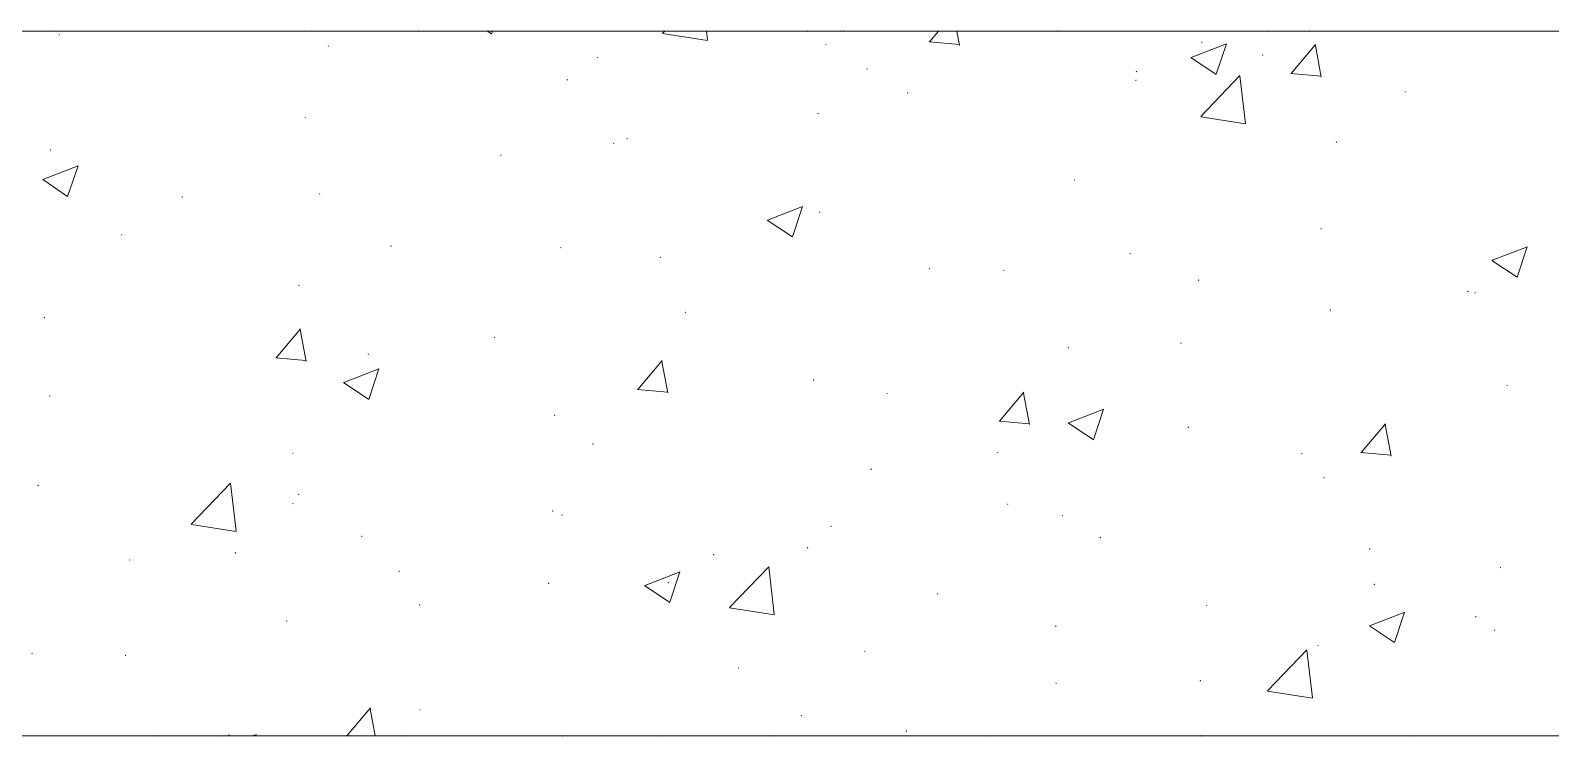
# Model space of a CAD drawing. Header units: millimetres. Extents: x 0 to 414, y 0 to 292.
# Drawn here: x 99.59 to 125.98, y 241.88 to 254.14 of the extents above; entities that cross this region are included whole.
import ezdxf

# ---------------------------------------------------------------- set-up
doc = ezdxf.new("R2010")
doc.units = ezdxf.units.MM

msp = doc.modelspace()

# ---------------------------------------------------------------- hatches: boundary and pattern name
h = msp.add_hatch(color=0)
h.dxf.hatch_style = 2
h.paths.add_polyline_path([(99.984278, 254.117475), (99.971225, 254.130528), (99.984278, 254.143581), (99.997331, 254.130528)])
h = msp.add_hatch(color=0)
h.dxf.hatch_style = 2
h.paths.add_polyline_path([(100.090111, 254.053975), (100.077058, 254.067028), (100.090111, 254.080081), (100.103164, 254.067028)])
h = msp.add_hatch(color=0)
h.dxf.hatch_style = 2
h.paths.add_polyline_path([(101.525917, 254.117475), (101.512864, 254.130528), (101.525917, 254.143581), (101.538969, 254.130528)])
h = msp.add_hatch(color=0)
h.dxf.hatch_style = 2
h.paths.add_polyline_path([(101.525917, 254.117475), (101.512864, 254.130528), (101.525917, 254.143581), (101.538969, 254.130528)])
h = msp.add_hatch(color=0)
h.dxf.hatch_style = 2
h.paths.add_polyline_path([(102.630111, 254.117475), (102.617058, 254.130528), (102.630111, 254.143581), (102.643164, 254.130528)])
h = msp.add_hatch(color=0)
h.dxf.hatch_style = 2
h.paths.add_polyline_path([(102.630111, 254.117475), (102.617058, 254.130528), (102.630111, 254.143581), (102.643164, 254.130528)])
h = msp.add_hatch(color=0)
h.dxf.hatch_style = 2
h.paths.add_polyline_path([(104.348139, 254.117475), (104.335086, 254.130528), (104.348139, 254.143581), (104.361192, 254.130528)])
h = msp.add_hatch(color=0)
h.dxf.hatch_style = 2
h.paths.add_polyline_path([(106.320167, 254.117475), (106.307114, 254.130528), (106.320167, 254.143581), (106.333219, 254.130528)])
h = msp.add_hatch(color=0)
h.dxf.hatch_style = 2
h.paths.add_polyline_path([(107.586639, 254.117475), (107.573586, 254.130528), (107.586639, 254.143581), (107.599692, 254.130528)])
h = msp.add_hatch(color=0)
h.dxf.hatch_style = 2
h.paths.add_polyline_path([(107.586639, 254.117475), (107.573586, 254.130528), (107.586639, 254.143581), (107.599692, 254.130528)])
h = msp.add_hatch(color=0)
h.dxf.hatch_style = 2
h.paths.add_polyline_path([(108.712, 254.117475), (108.698947, 254.130528), (108.712, 254.143581), (108.725053, 254.130528)])
h = msp.add_hatch(color=0)
h.dxf.hatch_style = 2
h.paths.add_polyline_path([(113.072333, 254.117475), (113.059281, 254.130528), (113.072333, 254.143581), (113.085386, 254.130528)])
h = msp.add_hatch(color=0)
h.dxf.hatch_style = 2
h.paths.add_polyline_path([(113.400417, 253.884642), (113.387364, 253.897694), (113.400417, 253.910747), (113.413469, 253.897694)])
h = msp.add_hatch(color=0)
h.dxf.hatch_style = 2
h.paths.add_polyline_path([(113.647361, 254.117475), (113.634308, 254.130528), (113.647361, 254.143581), (113.660414, 254.130528)])
h = msp.add_hatch(color=0)
h.dxf.hatch_style = 2
h.paths.add_polyline_path([(113.647361, 254.117475), (113.634308, 254.130528), (113.647361, 254.143581), (113.660414, 254.130528)])
h = msp.add_hatch(color=0)
h.dxf.hatch_style = 2
h.paths.add_polyline_path([(113.703806, 254.117475), (113.690753, 254.130528), (113.703806, 254.143581), (113.716858, 254.130528)])
h = msp.add_hatch(color=0)
h.dxf.hatch_style = 2
h.paths.add_polyline_path([(113.703806, 254.117475), (113.690753, 254.130528), (113.703806, 254.143581), (113.716858, 254.130528)])
h = msp.add_hatch(color=0)
h.dxf.hatch_style = 2
h.paths.add_polyline_path([(117.393861, 254.117475), (117.380808, 254.130528), (117.393861, 254.143581), (117.406914, 254.130528)])
h = msp.add_hatch(color=0)
h.dxf.hatch_style = 2
h.paths.add_polyline_path([(117.393861, 254.117475), (117.380808, 254.130528), (117.393861, 254.143581), (117.406914, 254.130528)])
h = msp.add_hatch(color=0)
h.dxf.hatch_style = 2
h.paths.add_polyline_path([(117.436194, 254.117475), (117.423142, 254.130528), (117.436194, 254.143581), (117.449247, 254.130528)])
h = msp.add_hatch(color=0)
h.dxf.hatch_style = 2
h.paths.add_polyline_path([(119.708083, 254.117475), (119.695031, 254.130528), (119.708083, 254.143581), (119.721136, 254.130528)])
h = msp.add_hatch(color=0)
h.dxf.hatch_style = 2
h.paths.add_polyline_path([(119.708083, 254.117475), (119.695031, 254.130528), (119.708083, 254.143581), (119.721136, 254.130528)])
h = msp.add_hatch(color=0)
h.dxf.hatch_style = 2
h.paths.add_polyline_path([(119.923278, 253.923447), (119.910225, 253.9365), (119.923278, 253.949553), (119.936331, 253.9365)])
h = msp.add_hatch(color=0)
h.dxf.hatch_style = 2
h.paths.add_polyline_path([(121.087444, 254.117475), (121.074392, 254.130528), (121.087444, 254.143581), (121.100497, 254.130528)])
h = msp.add_hatch(color=0)
h.dxf.hatch_style = 2
h.paths.add_polyline_path([(121.800056, 254.117475), (121.787003, 254.130528), (121.800056, 254.143581), (121.813108, 254.130528)])
h = msp.add_hatch(color=0)
h.dxf.hatch_style = 2
h.paths.add_polyline_path([(124.146028, 254.117475), (124.132975, 254.130528), (124.146028, 254.143581), (124.159081, 254.130528)])
h = msp.add_hatch(color=0)
h.dxf.hatch_style = 2
h.paths.add_polyline_path([(124.146028, 254.117475), (124.132975, 254.130528), (124.146028, 254.143581), (124.159081, 254.130528)])
h = msp.add_hatch(color=0)
h.dxf.hatch_style = 2
h.paths.add_polyline_path([(125.772333, 254.117475), (125.759281, 254.130528), (125.772333, 254.143581), (125.785386, 254.130528)])
h = msp.add_hatch(color=0)
h.dxf.hatch_style = 2
h.paths.add_polyline_path([(125.772333, 254.117475), (125.759281, 254.130528), (125.772333, 254.143581), (125.785386, 254.130528)])
h = msp.add_hatch(color=0)
h.dxf.hatch_style = 2
h.paths.add_polyline_path([(125.772333, 254.117475), (125.759281, 254.130528), (125.772333, 254.143581), (125.785386, 254.130528)])
h = msp.add_hatch(color=0)
h.dxf.hatch_style = 2
h.paths.add_polyline_path([(104.760889, 253.856419), (104.747836, 253.869472), (104.760889, 253.882525), (104.773942, 253.869472)])
h = msp.add_hatch(color=0)
h.dxf.hatch_style = 2
h.paths.add_polyline_path([(109.435194, 253.658864), (109.422142, 253.671917), (109.435194, 253.684969), (109.448247, 253.671917)])
h = msp.add_hatch(color=0)
h.dxf.hatch_style = 2
h.paths.add_polyline_path([(120.981611, 253.701197), (120.968558, 253.71425), (120.981611, 253.727303), (120.994664, 253.71425)])
h = msp.add_hatch(color=0)
h.dxf.hatch_style = 2
h.paths.add_polyline_path([(114.1095, 253.461308), (114.096447, 253.474361), (114.1095, 253.487414), (114.122553, 253.474361)])
h = msp.add_hatch(color=0)
h.dxf.hatch_style = 2
h.paths.add_polyline_path([(118.790861, 253.415447), (118.777808, 253.4285), (118.790861, 253.441553), (118.803914, 253.4285)])
h = msp.add_hatch(color=0)
h.dxf.hatch_style = 2
h.paths.add_polyline_path([(108.906028, 253.270808), (108.892975, 253.283861), (108.906028, 253.296914), (108.919081, 253.283861)])
h = msp.add_hatch(color=0)
h.dxf.hatch_style = 2
h.paths.add_polyline_path([(118.780278, 253.263753), (118.767225, 253.276806), (118.780278, 253.289858), (118.793331, 253.276806)])
h = msp.add_hatch(color=0)
h.dxf.hatch_style = 2
h.paths.add_polyline_path([(114.818583, 253.045031), (114.805531, 253.058083), (114.818583, 253.071136), (114.831636, 253.058083)])
h = msp.add_hatch(color=0)
h.dxf.hatch_style = 2
h.paths.add_polyline_path([(123.454583, 253.066197), (123.441531, 253.07925), (123.454583, 253.092303), (123.467636, 253.07925)])
h = msp.add_hatch(color=0)
h.dxf.hatch_style = 2
h.paths.add_polyline_path([(104.358722, 252.614642), (104.345669, 252.627694), (104.358722, 252.640747), (104.371775, 252.627694)])
h = msp.add_hatch(color=0)
h.dxf.hatch_style = 2
h.paths.add_polyline_path([(113.262833, 252.685197), (113.249781, 252.69825), (113.262833, 252.711303), (113.275886, 252.69825)])
h = msp.add_hatch(color=0)
h.dxf.hatch_style = 2
h.paths.add_polyline_path([(99.934889, 252.053725), (99.921836, 252.066778), (99.934889, 252.079831), (99.947942, 252.066778)])
h = msp.add_hatch(color=0)
h.dxf.hatch_style = 2
h.paths.add_polyline_path([(109.713889, 252.170142), (109.700836, 252.183194), (109.713889, 252.196247), (109.726942, 252.183194)])
h = msp.add_hatch(color=0)
h.dxf.hatch_style = 2
h.paths.add_polyline_path([(109.946722, 252.251281), (109.933669, 252.264333), (109.946722, 252.277386), (109.959775, 252.264333)])
h = msp.add_hatch(color=0)
h.dxf.hatch_style = 2
h.paths.add_polyline_path([(122.262194, 252.187781), (122.249142, 252.200833), (122.262194, 252.213886), (122.275247, 252.200833)])
h = msp.add_hatch(color=0)
h.dxf.hatch_style = 2
h.paths.add_polyline_path([(107.755972, 251.962003), (107.742919, 251.975056), (107.755972, 251.988108), (107.769025, 251.975056)])
h = msp.add_hatch(color=0)
h.dxf.hatch_style = 2
h.paths.add_polyline_path([(117.714889, 251.531614), (117.701836, 251.544667), (117.714889, 251.557719), (117.727942, 251.544667)])
h = msp.add_hatch(color=0)
h.dxf.hatch_style = 2
h.paths.add_polyline_path([(102.224417, 251.235281), (102.211364, 251.248333), (102.224417, 251.261386), (102.237469, 251.248333)])
h = msp.add_hatch(color=0)
h.dxf.hatch_style = 2
h.paths.add_polyline_path([(104.609194, 251.291725), (104.596142, 251.304778), (104.609194, 251.317831), (104.622247, 251.304778)])
h = msp.add_hatch(color=0)
h.dxf.hatch_style = 2
h.paths.add_polyline_path([(113.291056, 250.970697), (113.278003, 250.98375), (113.291056, 250.996803), (113.304108, 250.98375)])
h = msp.add_hatch(color=0)
h.dxf.hatch_style = 2
h.paths.add_polyline_path([(101.173139, 250.579114), (101.160086, 250.592167), (101.173139, 250.605219), (101.186192, 250.592167)])
h = msp.add_hatch(color=0)
h.dxf.hatch_style = 2
h.paths.add_polyline_path([(121.994083, 250.684947), (121.981031, 250.698), (121.994083, 250.711053), (122.007136, 250.698)])
h = msp.add_hatch(color=0)
h.dxf.hatch_style = 2
h.paths.add_polyline_path([(105.847444, 250.385086), (105.834392, 250.398139), (105.847444, 250.411192), (105.860497, 250.398139)])
h = msp.add_hatch(color=0)
h.dxf.hatch_style = 2
h.paths.add_polyline_path([(108.796667, 250.356864), (108.783614, 250.369917), (108.796667, 250.382969), (108.809719, 250.369917)])
h = msp.add_hatch(color=0)
h.dxf.hatch_style = 2
h.paths.add_polyline_path([(110.52175, 250.187531), (110.508697, 250.200583), (110.52175, 250.213636), (110.534803, 250.200583)])
h = msp.add_hatch(color=0)
h.dxf.hatch_style = 2
h.paths.add_polyline_path([(118.677972, 250.251031), (118.664919, 250.264083), (118.677972, 250.277136), (118.691025, 250.264083)])
h = msp.add_hatch(color=0)
h.dxf.hatch_style = 2
h.paths.add_polyline_path([(115.196056, 249.989975), (115.183003, 250.003028), (115.196056, 250.016081), (115.209108, 250.003028)])
h = msp.add_hatch(color=0)
h.dxf.hatch_style = 2
h.paths.add_polyline_path([(116.487222, 249.961753), (116.474169, 249.974806), (116.487222, 249.987858), (116.500275, 249.974806)])
h = msp.add_hatch(color=0)
h.dxf.hatch_style = 2
h.paths.add_polyline_path([(104.249361, 249.700697), (104.236308, 249.71375), (104.249361, 249.726803), (104.262414, 249.71375)])
h = msp.add_hatch(color=0)
h.dxf.hatch_style = 2
h.paths.add_polyline_path([(119.866833, 249.792419), (119.853781, 249.805472), (119.866833, 249.818525), (119.879886, 249.805472)])
h = msp.add_hatch(color=0)
h.dxf.hatch_style = 2
h.paths.add_polyline_path([(124.541139, 249.594864), (124.528086, 249.607917), (124.541139, 249.620969), (124.554192, 249.607917)])
h = msp.add_hatch(color=0)
h.dxf.hatch_style = 2
h.paths.add_polyline_path([(124.668139, 249.573697), (124.655086, 249.58675), (124.668139, 249.599803), (124.681192, 249.58675)])
h = msp.add_hatch(color=0)
h.dxf.hatch_style = 2
h.paths.add_polyline_path([(99.829056, 249.139781), (99.816003, 249.152833), (99.829056, 249.165886), (99.842108, 249.152833)])
h = msp.add_hatch(color=0)
h.dxf.hatch_style = 2
h.paths.add_polyline_path([(110.959194, 249.235031), (110.946142, 249.248083), (110.959194, 249.261136), (110.972247, 249.248083)])
h = msp.add_hatch(color=0)
h.dxf.hatch_style = 2
h.paths.add_polyline_path([(122.156361, 249.273836), (122.143308, 249.286889), (122.156361, 249.299942), (122.169414, 249.286889)])
h = msp.add_hatch(color=0)
h.dxf.hatch_style = 2
h.paths.add_polyline_path([(107.643083, 248.797586), (107.630031, 248.810639), (107.643083, 248.823692), (107.656136, 248.810639)])
h = msp.add_hatch(color=0)
h.dxf.hatch_style = 2
h.paths.add_polyline_path([(117.609056, 248.617669), (117.596003, 248.630722), (117.609056, 248.643775), (117.622108, 248.630722)])
h = msp.add_hatch(color=0)
h.dxf.hatch_style = 2
h.paths.add_polyline_path([(119.563444, 248.698808), (119.550392, 248.711861), (119.563444, 248.724914), (119.576497, 248.711861)])
h = msp.add_hatch(color=0)
h.dxf.hatch_style = 2
h.paths.add_polyline_path([(105.452333, 248.508308), (105.439281, 248.521361), (105.452333, 248.534414), (105.465386, 248.521361)])
h = msp.add_hatch(color=0)
h.dxf.hatch_style = 2
h.paths.add_polyline_path([(113.185222, 248.056753), (113.172169, 248.069806), (113.185222, 248.082858), (113.198275, 248.069806)])
h = msp.add_hatch(color=0)
h.dxf.hatch_style = 2
h.paths.add_polyline_path([(114.45875, 247.823919), (114.445697, 247.836972), (114.45875, 247.850025), (114.471803, 247.836972)])
h = msp.add_hatch(color=0)
h.dxf.hatch_style = 2
h.paths.add_polyline_path([(125.222, 247.961503), (125.208947, 247.974556), (125.222, 247.987608), (125.235053, 247.974556)])
h = msp.add_hatch(color=0)
h.dxf.hatch_style = 2
h.paths.add_polyline_path([(99.924306, 247.781586), (99.911253, 247.794639), (99.924306, 247.807692), (99.937358, 247.794639)])
h = msp.add_hatch(color=0)
h.dxf.hatch_style = 2
h.paths.add_polyline_path([(108.690833, 247.442919), (108.677781, 247.455972), (108.690833, 247.469025), (108.703886, 247.455972)])
h = msp.add_hatch(color=0)
h.dxf.hatch_style = 2
h.paths.add_polyline_path([(119.690444, 247.234781), (119.677392, 247.247833), (119.690444, 247.260886), (119.703497, 247.247833)])
h = msp.add_hatch(color=0)
h.dxf.hatch_style = 2
h.paths.add_polyline_path([(104.143528, 246.783225), (104.130475, 246.796278), (104.143528, 246.809331), (104.156581, 246.796278)])
h = msp.add_hatch(color=0)
h.dxf.hatch_style = 2
h.paths.add_polyline_path([(109.354056, 246.945503), (109.341003, 246.958556), (109.354056, 246.971608), (109.367108, 246.958556)])
h = msp.add_hatch(color=0)
h.dxf.hatch_style = 2
h.paths.add_polyline_path([(116.374333, 246.797336), (116.361281, 246.810389), (116.374333, 246.823442), (116.387386, 246.810389)])
h = msp.add_hatch(color=0)
h.dxf.hatch_style = 2
h.paths.add_polyline_path([(121.662472, 246.776169), (121.649419, 246.789222), (121.662472, 246.802275), (121.675525, 246.789222)])
h = msp.add_hatch(color=0)
h.dxf.hatch_style = 2
h.paths.add_polyline_path([(114.183583, 246.508058), (114.170531, 246.521111), (114.183583, 246.534164), (114.196636, 246.521111)])
h = msp.add_hatch(color=0)
h.dxf.hatch_style = 2
h.paths.add_polyline_path([(99.723222, 246.225836), (99.710169, 246.238889), (99.723222, 246.251942), (99.736275, 246.238889)])
h = msp.add_hatch(color=0)
h.dxf.hatch_style = 2
h.paths.add_polyline_path([(122.047, 246.359892), (122.033947, 246.372944), (122.047, 246.385997), (122.060053, 246.372944)])
h = msp.add_hatch(color=0)
h.dxf.hatch_style = 2
h.paths.add_polyline_path([(104.245833, 246.070614), (104.232781, 246.083667), (104.245833, 246.096719), (104.258886, 246.083667)])
h = msp.add_hatch(color=0)
h.dxf.hatch_style = 2
h.paths.add_polyline_path([(104.143528, 245.908336), (104.130475, 245.921389), (104.143528, 245.934442), (104.156581, 245.921389)])
h = msp.add_hatch(color=0)
h.dxf.hatch_style = 2
h.paths.add_polyline_path([(108.655556, 245.781336), (108.642503, 245.794389), (108.655556, 245.807442), (108.668608, 245.794389)])
h = msp.add_hatch(color=0)
h.dxf.hatch_style = 2
h.paths.add_polyline_path([(108.817833, 245.710781), (108.804781, 245.723833), (108.817833, 245.736886), (108.830886, 245.723833)])
h = msp.add_hatch(color=0)
h.dxf.hatch_style = 2
h.paths.add_polyline_path([(116.55425, 245.901281), (116.541197, 245.914333), (116.55425, 245.927386), (116.567303, 245.914333)])
h = msp.add_hatch(color=0)
h.dxf.hatch_style = 2
h.paths.add_polyline_path([(117.503222, 245.703725), (117.490169, 245.716778), (117.503222, 245.729831), (117.516275, 245.716778)])
h = msp.add_hatch(color=0)
h.dxf.hatch_style = 2
h.paths.add_polyline_path([(113.488611, 245.516753), (113.475558, 245.529806), (113.488611, 245.542858), (113.501664, 245.529806)])
h = msp.add_hatch(color=0)
h.dxf.hatch_style = 2
h.paths.add_polyline_path([(105.339444, 245.343892), (105.326392, 245.356944), (105.339444, 245.369997), (105.352497, 245.356944)])
h = msp.add_hatch(color=0)
h.dxf.hatch_style = 2
h.paths.add_polyline_path([(118.162917, 245.319197), (118.149864, 245.33225), (118.162917, 245.345303), (118.175969, 245.33225)])
h = msp.add_hatch(color=0)
h.dxf.hatch_style = 2
h.paths.add_polyline_path([(101.31425, 244.931142), (101.301197, 244.944194), (101.31425, 244.957247), (101.327303, 244.944194)])
h = msp.add_hatch(color=0)
h.dxf.hatch_style = 2
h.paths.add_polyline_path([(103.148694, 245.054614), (103.135642, 245.067667), (103.148694, 245.080719), (103.161747, 245.067667)])
h = msp.add_hatch(color=0)
h.dxf.hatch_style = 2
h.paths.add_polyline_path([(111.449556, 245.022864), (111.436503, 245.035917), (111.449556, 245.048969), (111.462608, 245.035917)])
h = msp.add_hatch(color=0)
h.dxf.hatch_style = 2
h.paths.add_polyline_path([(113.079389, 245.142808), (113.066336, 245.155861), (113.079389, 245.168914), (113.092442, 245.155861)])
h = msp.add_hatch(color=0)
h.dxf.hatch_style = 2
h.paths.add_polyline_path([(122.837222, 245.121642), (122.824169, 245.134694), (122.837222, 245.147747), (122.850275, 245.134694)])
h = msp.add_hatch(color=0)
h.dxf.hatch_style = 2
h.paths.add_polyline_path([(105.988556, 244.733586), (105.975503, 244.746639), (105.988556, 244.759692), (106.001608, 244.746639)])
h = msp.add_hatch(color=0)
h.dxf.hatch_style = 2
h.paths.add_polyline_path([(125.109111, 244.797086), (125.096058, 244.810139), (125.109111, 244.823192), (125.122164, 244.810139)])
h = msp.add_hatch(color=0)
h.dxf.hatch_style = 2
h.paths.add_polyline_path([(108.585, 244.525447), (108.571947, 244.5385), (108.585, 244.551553), (108.598053, 244.5385)])
h = msp.add_hatch(color=0)
h.dxf.hatch_style = 2
h.paths.add_polyline_path([(110.662861, 244.536031), (110.649808, 244.549083), (110.662861, 244.562136), (110.675914, 244.549083)])
h = msp.add_hatch(color=0)
h.dxf.hatch_style = 2
h.paths.add_polyline_path([(122.918361, 244.507808), (122.905308, 244.520861), (122.918361, 244.533914), (122.931414, 244.520861)])
h = msp.add_hatch(color=0)
h.dxf.hatch_style = 2
h.paths.add_polyline_path([(106.344861, 244.147975), (106.331808, 244.161028), (106.344861, 244.174081), (106.357914, 244.161028)])
h = msp.add_hatch(color=0)
h.dxf.hatch_style = 2
h.paths.add_polyline_path([(115.337167, 244.338475), (115.324114, 244.351528), (115.337167, 244.364581), (115.350219, 244.351528)])
h = msp.add_hatch(color=0)
h.dxf.hatch_style = 2
h.paths.add_polyline_path([(120.007944, 244.140919), (119.994892, 244.153972), (120.007944, 244.167025), (120.020997, 244.153972)])
h = msp.add_hatch(color=0)
h.dxf.hatch_style = 2
h.paths.add_polyline_path([(104.037694, 243.869281), (104.024642, 243.882333), (104.037694, 243.895386), (104.050747, 243.882333)])
h = msp.add_hatch(color=0)
h.dxf.hatch_style = 2
h.paths.add_polyline_path([(124.68225, 243.943364), (124.669197, 243.956417), (124.68225, 243.969469), (124.695303, 243.956417)])
h = msp.add_hatch(color=0)
h.dxf.hatch_style = 2
h.paths.add_polyline_path([(117.390333, 243.781086), (117.377281, 243.794139), (117.390333, 243.807192), (117.403386, 243.794139)])
h = msp.add_hatch(color=0)
h.dxf.hatch_style = 2
h.paths.add_polyline_path([(125.003278, 243.714058), (124.990225, 243.727111), (125.003278, 243.740164), (125.016331, 243.727111)])
h = msp.add_hatch(color=0)
h.dxf.hatch_style = 2
h.paths.add_polyline_path([(99.617389, 243.308364), (99.604336, 243.321417), (99.617389, 243.334469), (99.630442, 243.321417)])
h = msp.add_hatch(color=0)
h.dxf.hatch_style = 2
h.paths.add_polyline_path([(114.074222, 243.343642), (114.061169, 243.356694), (114.074222, 243.369747), (114.087275, 243.356694)])
h = msp.add_hatch(color=0)
h.dxf.hatch_style = 2
h.paths.add_polyline_path([(121.941167, 243.445947), (121.928114, 243.459), (121.941167, 243.472053), (121.954219, 243.459)])
h = msp.add_hatch(color=0)
h.dxf.hatch_style = 2
h.paths.add_polyline_path([(101.240167, 243.273086), (101.227114, 243.286139), (101.240167, 243.299192), (101.253219, 243.286139)])
h = msp.add_hatch(color=0)
h.dxf.hatch_style = 2
h.paths.add_polyline_path([(111.879944, 243.054364), (111.866892, 243.067417), (111.879944, 243.080469), (111.892997, 243.067417)])
h = msp.add_hatch(color=0)
h.dxf.hatch_style = 2
h.paths.add_polyline_path([(117.393861, 242.789781), (117.380808, 242.802833), (117.393861, 242.815886), (117.406914, 242.802833)])
h = msp.add_hatch(color=0)
h.dxf.hatch_style = 2
h.paths.add_polyline_path([(119.898583, 242.835642), (119.885531, 242.848694), (119.898583, 242.861747), (119.911636, 242.848694)])
h = msp.add_hatch(color=0)
h.dxf.hatch_style = 2
h.paths.add_polyline_path([(106.351917, 242.327642), (106.338864, 242.340694), (106.351917, 242.353747), (106.364969, 242.340694)])
h = msp.add_hatch(color=0)
h.dxf.hatch_style = 2
h.paths.add_polyline_path([(112.973556, 242.228864), (112.960503, 242.241917), (112.973556, 242.254969), (112.986608, 242.241917)])
h = msp.add_hatch(color=0)
h.dxf.hatch_style = 2
h.paths.add_polyline_path([(101.437722, 241.876086), (101.424669, 241.889139), (101.437722, 241.902192), (101.450775, 241.889139)])
h = msp.add_hatch(color=0)
h.dxf.hatch_style = 2
h.paths.add_polyline_path([(101.748167, 241.876086), (101.735114, 241.889139), (101.748167, 241.902192), (101.761219, 241.889139)])
h = msp.add_hatch(color=0)
h.dxf.hatch_style = 2
h.paths.add_polyline_path([(102.764167, 241.876086), (102.751114, 241.889139), (102.764167, 241.902192), (102.777219, 241.889139)])
h = msp.add_hatch(color=0)
h.dxf.hatch_style = 2
h.paths.add_polyline_path([(102.915861, 241.876086), (102.902808, 241.889139), (102.915861, 241.902192), (102.928914, 241.889139)])
h = msp.add_hatch(color=0)
h.dxf.hatch_style = 2
h.paths.add_polyline_path([(102.915861, 241.876086), (102.902808, 241.889139), (102.915861, 241.902192), (102.928914, 241.889139)])
h = msp.add_hatch(color=0)
h.dxf.hatch_style = 2
h.paths.add_polyline_path([(102.915861, 241.876086), (102.902808, 241.889139), (102.915861, 241.902192), (102.928914, 241.889139)])
h = msp.add_hatch(color=0)
h.dxf.hatch_style = 2
h.paths.add_polyline_path([(103.035806, 241.890197), (103.022753, 241.90325), (103.035806, 241.916303), (103.048858, 241.90325)])
h = msp.add_hatch(color=0)
h.dxf.hatch_style = 2
h.paths.add_polyline_path([(105.127778, 241.876086), (105.114725, 241.889139), (105.127778, 241.902192), (105.140831, 241.889139)])
h = msp.add_hatch(color=0)
h.dxf.hatch_style = 2
h.paths.add_polyline_path([(105.127778, 241.876086), (105.114725, 241.889139), (105.127778, 241.902192), (105.140831, 241.889139)])
h = msp.add_hatch(color=0)
h.dxf.hatch_style = 2
h.paths.add_polyline_path([(106.112028, 241.876086), (106.098975, 241.889139), (106.112028, 241.902192), (106.125081, 241.889139)])
h = msp.add_hatch(color=0)
h.dxf.hatch_style = 2
h.paths.add_polyline_path([(108.821361, 241.876086), (108.808308, 241.889139), (108.821361, 241.902192), (108.834414, 241.889139)])
h = msp.add_hatch(color=0)
h.dxf.hatch_style = 2
h.paths.add_polyline_path([(108.821361, 241.876086), (108.808308, 241.889139), (108.821361, 241.902192), (108.834414, 241.889139)])
h = msp.add_hatch(color=0)
h.dxf.hatch_style = 2
h.paths.add_polyline_path([(108.821361, 241.876086), (108.808308, 241.889139), (108.821361, 241.902192), (108.834414, 241.889139)])
h = msp.add_hatch(color=0)
h.dxf.hatch_style = 2
h.paths.add_polyline_path([(108.824889, 241.876086), (108.811836, 241.889139), (108.824889, 241.902192), (108.837942, 241.889139)])
h = msp.add_hatch(color=0)
h.dxf.hatch_style = 2
h.paths.add_polyline_path([(110.475889, 241.876086), (110.462836, 241.889139), (110.475889, 241.902192), (110.488942, 241.889139)])
h = msp.add_hatch(color=0)
h.dxf.hatch_style = 2
h.paths.add_polyline_path([(112.511417, 241.876086), (112.498364, 241.889139), (112.511417, 241.902192), (112.524469, 241.889139)])
h = msp.add_hatch(color=0)
h.dxf.hatch_style = 2
h.paths.add_polyline_path([(112.511417, 241.876086), (112.498364, 241.889139), (112.511417, 241.902192), (112.524469, 241.889139)])
h = msp.add_hatch(color=0)
h.dxf.hatch_style = 2
h.paths.add_polyline_path([(112.511417, 241.876086), (112.498364, 241.889139), (112.511417, 241.902192), (112.524469, 241.889139)])
h = msp.add_hatch(color=0)
h.dxf.hatch_style = 2
h.paths.add_polyline_path([(114.793889, 241.960753), (114.780836, 241.973806), (114.793889, 241.986858), (114.806942, 241.973806)])
h = msp.add_hatch(color=0)
h.dxf.hatch_style = 2
h.paths.add_polyline_path([(114.83975, 241.876086), (114.826697, 241.889139), (114.83975, 241.902192), (114.852803, 241.889139)])
h = msp.add_hatch(color=0)
h.dxf.hatch_style = 2
h.paths.add_polyline_path([(116.205, 241.876086), (116.191947, 241.889139), (116.205, 241.902192), (116.218053, 241.889139)])
h = msp.add_hatch(color=0)
h.dxf.hatch_style = 2
h.paths.add_polyline_path([(119.203611, 241.876086), (119.190558, 241.889139), (119.203611, 241.902192), (119.216664, 241.889139)])
h = msp.add_hatch(color=0)
h.dxf.hatch_style = 2
h.paths.add_polyline_path([(119.895056, 241.876086), (119.882003, 241.889139), (119.895056, 241.902192), (119.908108, 241.889139)])
h = msp.add_hatch(color=0)
h.dxf.hatch_style = 2
h.paths.add_polyline_path([(119.895056, 241.876086), (119.882003, 241.889139), (119.895056, 241.902192), (119.908108, 241.889139)])
h = msp.add_hatch(color=0)
h.dxf.hatch_style = 2
h.paths.add_polyline_path([(123.567472, 241.876086), (123.554419, 241.889139), (123.567472, 241.902192), (123.580525, 241.889139)])
h = msp.add_hatch(color=0)
h.dxf.hatch_style = 2
h.paths.add_polyline_path([(123.588639, 241.876086), (123.575586, 241.889139), (123.588639, 241.902192), (123.601692, 241.889139)])
h = msp.add_hatch(color=0)
h.dxf.hatch_style = 2
h.paths.add_polyline_path([(123.588639, 241.876086), (123.575586, 241.889139), (123.588639, 241.902192), (123.601692, 241.889139)])
h = msp.add_hatch(color=0)
h.dxf.hatch_style = 2
h.paths.add_polyline_path([(123.588639, 241.876086), (123.575586, 241.889139), (123.588639, 241.902192), (123.601692, 241.889139)])

# ---------------------------------------------------------------- linework, layer by layer
at = {"color": 0, "lineweight": 0}
for points in [[(77.173667, 254.130528), (173.679556, 254.130528)], [(107.516083, 254.130528), (107.590167, 254.081139)], [(107.590167, 254.081139), (107.607806, 254.130528)], [(110.564083, 254.09525), (110.599361, 254.130528)], [(110.564083, 254.088194), (111.343722, 253.96825)], [(111.340194, 253.971778), (111.322556, 254.130528)], [(115.192528, 253.943556), (115.714639, 253.897694)], [(115.196056, 253.943556), (115.354806, 254.130528)], [(115.718167, 253.883583), (115.668778, 254.130528)], [(119.739833, 253.675444), (120.350139, 253.908278)], [(120.17375, 253.382639), (120.350139, 253.911806)], [(121.4755, 253.393222), (121.898833, 253.897694)], [(119.736306, 253.675444), (120.17375, 253.379111)], [(121.994083, 253.33325), (121.895306, 253.880056)], [(119.905639, 252.645333), (120.5865, 253.357944)], [(121.471972, 253.393222), (121.994083, 253.347361)], [(120.685278, 252.525389), (120.5865, 253.354417)], [(119.905639, 252.641806), (120.685278, 252.518333)], [(99.800833, 251.551722), (100.414667, 251.788083)], [(100.23475, 251.258917), (100.414667, 251.788083)], [(99.800833, 251.551722), (100.23475, 251.258917)], [(112.384417, 250.849694), (112.994722, 251.086056)], [(112.818333, 250.556889), (112.994722, 251.086056)], [(112.380889, 250.849694), (112.818333, 250.556889)], [(124.964472, 250.151194), (125.578306, 250.384028)], [(125.398389, 249.858389), (125.574778, 250.384028)], [(124.960944, 250.147667), (125.398389, 249.854861)], [(103.85425, 248.457861), (104.274056, 248.958806)], [(104.372833, 248.394361), (104.270528, 248.944694)], [(103.847194, 248.457861), (104.369306, 248.412)], [(110.133694, 247.907528), (110.5535, 248.412)], [(110.652278, 247.847556), (110.549972, 248.394361)], [(105.029, 248.027472), (105.639306, 248.263833)], [(105.462917, 247.734667), (105.639306, 248.263833)], [(105.025472, 248.027472), (105.462917, 247.734667)], [(110.126639, 247.907528), (110.64875, 247.861667)], [(116.413139, 247.357194), (116.832944, 247.861667)], [(116.931722, 247.297222), (116.829417, 247.844028)], [(117.609056, 247.325444), (118.222889, 247.561806)], [(118.042972, 247.032639), (118.219361, 247.561806)], [(116.406083, 247.357194), (116.928194, 247.311333)], [(117.605528, 247.325444), (118.042972, 247.032639)], [(122.692583, 246.810389), (123.112389, 247.311333)], [(123.211167, 246.746889), (123.108861, 247.297222)], [(122.685528, 246.810389), (123.207639, 246.764528)], [(102.379639, 245.568611), (103.064028, 246.277694)], [(103.159278, 245.445139), (103.064028, 246.277694)], [(102.383167, 245.561556), (103.159278, 245.441611)], [(110.253639, 244.503222), (110.867472, 244.739583)], [(110.687556, 244.210417), (110.863944, 244.739583)], [(111.724722, 244.118694), (112.405583, 244.827778)], [(112.500833, 243.995222), (112.405583, 244.827778)], [(110.250111, 244.503222), (110.687556, 244.206889)], [(111.724722, 244.111639), (112.504361, 243.991694)], [(122.833694, 243.801194), (123.447528, 244.037556)], [(123.267611, 243.508389), (123.444, 244.037556)], [(122.833694, 243.801194), (123.267611, 243.508389)], [(121.066278, 242.668778), (121.747139, 243.381389)], [(121.845917, 242.548833), (121.747139, 243.377861)], [(121.066278, 242.66525), (121.845917, 242.541778)], [(105.081917, 241.889139), (105.491139, 242.375972)], [(105.572278, 241.889139), (105.487611, 242.358333)], [(258.991806, 241.889139), (71.335194, 241.889139)], [(103.4415, 241.889139), (103.512056, 241.913833)], [(103.501472, 241.889139), (103.508528, 241.913833)]]:
    msp.add_lwpolyline(points, dxfattribs=at)

doc.saveas('drawing.dxf')
